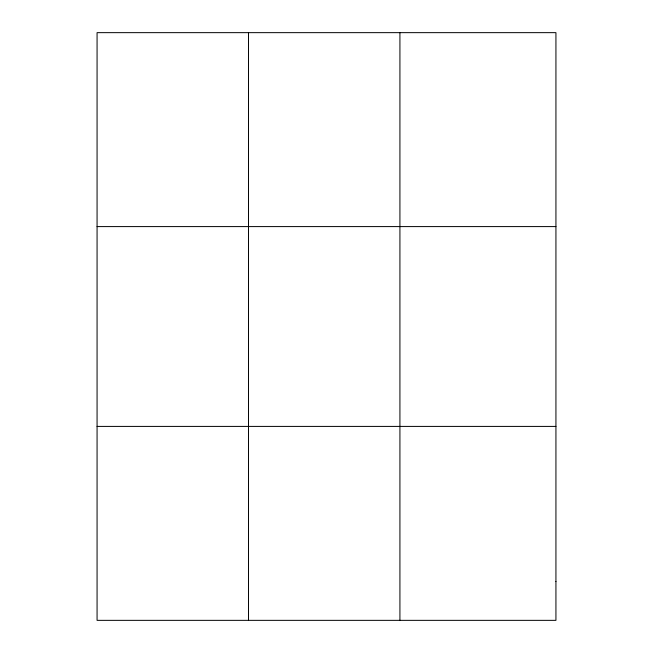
<?xml version="1.0" encoding="UTF-8"?>
<svg xmlns="http://www.w3.org/2000/svg" width="653" height="653" viewBox="0 0 653 653"><rect width="100%" height="100%" fill="white"/><g stroke="black" fill="none" stroke-linecap="round" stroke-linejoin="round"><path stroke-width="0.98" d="M248.491 620.35L248.491 32.65M399.922 620.35L399.922 32.65M97.068 226.591L555.932 226.591M97.068 426.409L555.932 426.409M555.932 581.562L555.932 620.35L97.068 620.35L97.068 32.65L555.932 32.65L555.932 581.562"/></g></svg>
